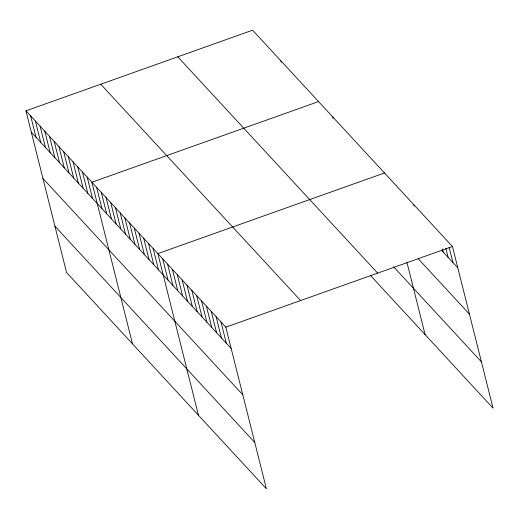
<?xml version="1.0" encoding="UTF-8"?>
<svg xmlns="http://www.w3.org/2000/svg" width="519" height="519" viewBox="0 0 519 519"><rect width="100%" height="100%" fill="white"/><g stroke="black" fill="none" stroke-linecap="round" stroke-linejoin="round"><path stroke-width="0.78" d="M25.95 110.839L225.81 327.158L266.409 488.807L66.555 272.488L25.95 110.839L252.591 30.193L452.445 246.512L493.05 408.161L370.138 275.122M318.543 101.581L91.902 182.227L132.507 343.876M384.495 172.963L157.854 253.609L198.459 415.258M225.81 327.158L452.445 246.512M441.624 250.327L457.803 267.836M418.204 258.689L469.436 314.144M393.577 266.779L481.418 361.853M177.796 56.811L377.657 273.124M100.738 84.227L300.598 300.546M31.309 132.17L231.163 348.483M42.941 178.471L242.795 394.79M54.923 226.18L254.784 442.499M449.123 247.349L452.951 262.582M445.802 248.192L448.098 257.333M442.48 249.029L443.245 252.078M413.617 204.486L414 206.004M406.915 262.212L425.1 334.612M332.673 116.879L333.055 118.397M280.857 60.788L281.24 62.312M220.958 321.903L226.31 343.228M216.099 316.648L221.457 337.979M211.246 311.394L216.605 332.724M206.393 306.145L211.752 327.47M201.541 300.89L206.899 322.215M196.688 295.635L202.04 316.96M191.835 290.381L197.188 311.711M186.976 285.132L192.335 306.457M182.124 279.877L187.482 301.202M177.271 274.622L182.63 295.947M172.418 269.367L177.777 290.698M167.566 264.119L172.924 285.444M162.713 258.864L168.065 280.189M153.144 248.51L158.503 269.835M148.434 243.411L153.793 264.735M143.724 238.312L149.083 259.636M139.014 233.213L144.373 254.544M134.304 228.113L139.656 249.444M129.594 223.014L134.946 244.345M124.878 217.915L130.237 239.246M120.168 212.816L125.527 234.147M115.458 207.717L120.817 229.048M110.748 202.624L116.107 223.948M106.038 197.525L111.39 218.849M101.328 192.426L106.68 213.75M96.612 187.327L101.971 208.651M87.192 177.128L92.551 198.453M82.482 172.029L87.841 193.353M77.772 166.93L83.124 188.254M73.062 161.831L78.414 183.155M68.346 156.732L73.704 178.056M63.636 151.632L68.995 172.957M58.926 146.533L64.285 167.858M54.216 141.434L59.575 162.758M49.506 136.335L54.865 157.659M44.796 131.236L50.148 152.567M40.08 126.136L45.438 147.467M35.37 121.037L40.729 142.368M30.66 115.938L36.019 137.269"/></g></svg>
